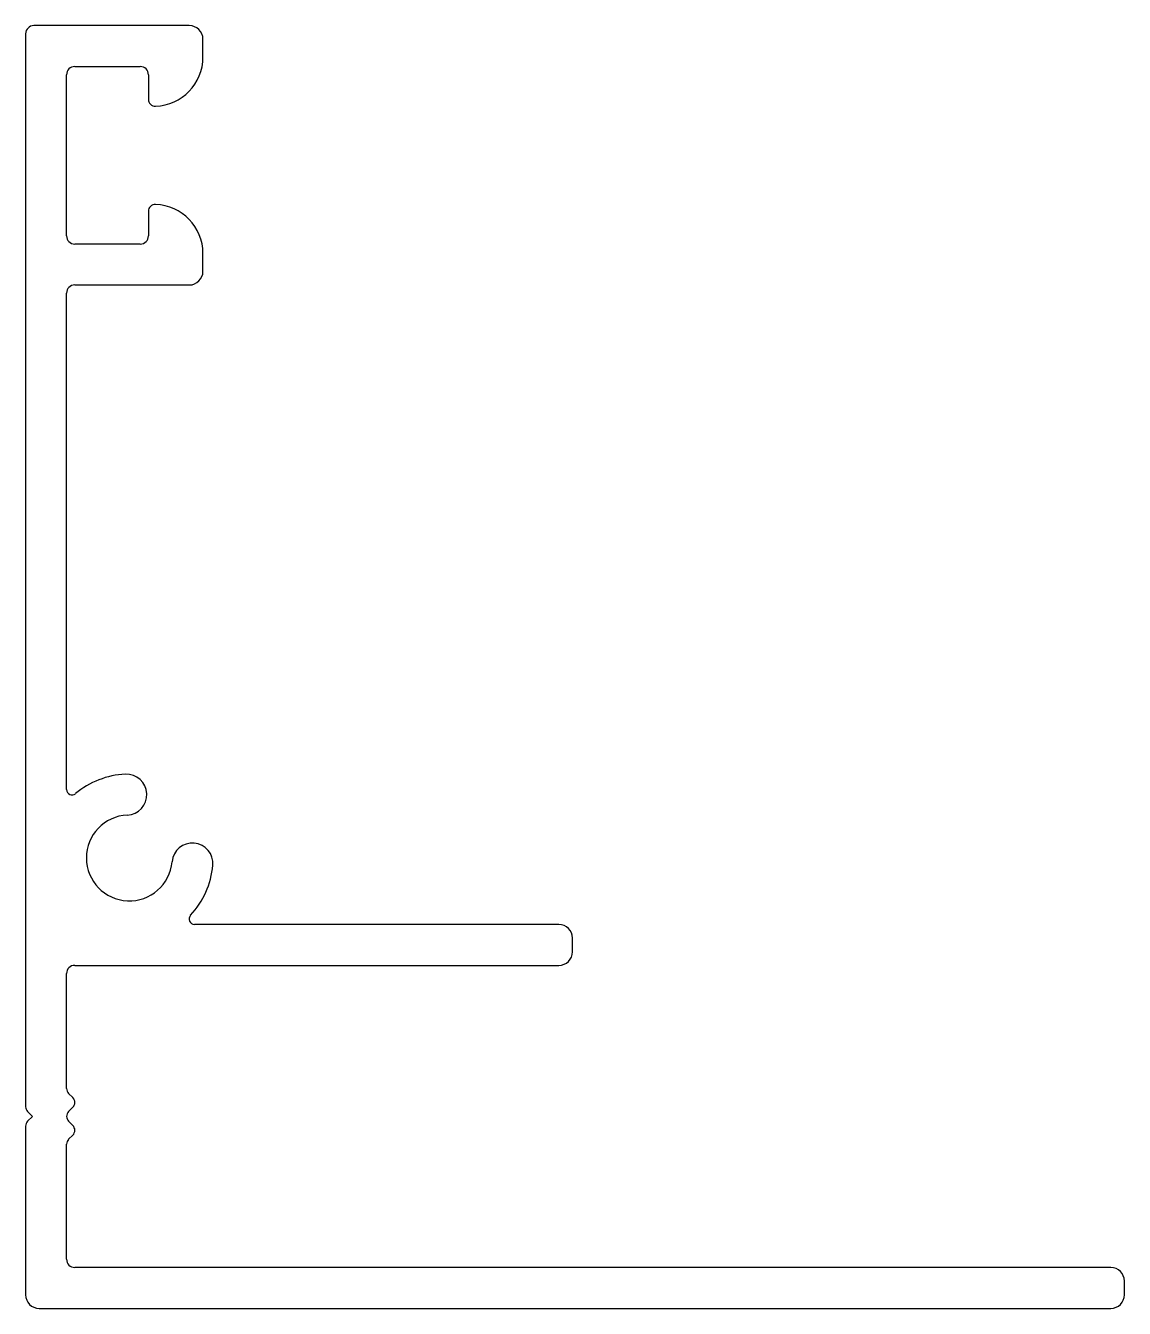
# Model space of a CAD drawing. Extents: x 2 to 42.2, y 2.4 to 49.4.
import ezdxf

# ---------------------------------------------------------------- set-up
doc = ezdxf.new("R2010")
doc.units = 0
doc.layers.get('0').update_dxf_attribs({"linetype": 'CONTINUOUS'})

msp = doc.modelspace()

# ---------------------------------------------------------------- linework, layer by layer
for p, q in [((7.974, 49.411), (2.274, 49.411)), ((1.974, 49.111), (1.974, 9.805)), ((8.474, 48.261), (8.474, 48.911)), ((3.474, 41.711), (3.474, 47.611)), ((3.774, 47.911), (6.174, 47.911)), ((6.474, 47.611), (6.474, 46.712)), ((6.474, 42.61), (6.474, 41.711)), ((6.174, 41.411), (3.774, 41.411)), ((8.474, 40.411), (8.474, 41.061)), ((3.474, 21.427), (3.474, 39.611)), ((3.774, 39.911), (7.974, 39.911)), ((21.516, 16.484), (8.166, 16.484)), ((22.016, 15.484), (22.016, 15.984)), ((3.474, 10.469), (3.474, 14.684)), ((3.774, 14.984), (21.516, 14.984)), ((3.703, 10.137), (3.548, 10.293)), ((2.048, 9.628), (2.224, 9.451)), ((2.224, 9.451), (2.048, 9.274)), ((3.548, 9.628), (3.703, 9.783)), ((1.974, 9.098), (1.974, 2.918)), ((3.703, 9.119), (3.548, 9.274)), ((3.548, 8.61), (3.703, 8.765)), ((3.474, 4.218), (3.474, 8.433)), ((41.745, 3.918), (3.774, 3.918)), ((42.245, 2.918), (42.245, 3.418)), ((2.474, 2.418), (41.745, 2.418))]:
    msp.add_line(p, q)
for centre, radius, start, end in [((2.274, 49.111), 0.3, 90, 180), ((7.974, 48.911), 0.5, 0, 90), ((6.674, 48.261), 1.8, 271.8486, 360), ((3.774, 47.611), 0.3, 90, 180), ((6.174, 47.611), 0.3, 0, 90), ((6.724, 46.712), 0.25, 180, 271.8486), ((6.724, 42.61), 0.25, 88.1514, 180), ((6.674, 41.061), 1.8, 0, 88.1514), ((3.774, 41.711), 0.3, 180, 270), ((6.174, 41.711), 0.3, 270, 0), ((7.974, 40.411), 0.5, 270, 0), ((3.774, 39.611), 0.3, 90, 180), ((5.774, 18.918), 3.072, 92.6777, 129.9243), ((5.666, 21.238), 0.75, 272.6777, 92.6777), ((3.674, 21.427), 0.2, 180, 309.9243), ((5.774, 18.918), 1.572, 92.6777, 354.9921), ((8.088, 18.715), 0.75, 354.9921, 174.9921), ((5.774, 18.918), 3.072, 316.9491, 354.9921), ((8.166, 16.684), 0.2, 136.9491, 270), ((21.516, 15.984), 0.5, 0, 90), ((21.516, 15.484), 0.5, 270, 0), ((3.774, 14.684), 0.3, 90, 180), ((3.724, 10.469), 0.25, 180, 225), ((3.526, 9.96), 0.25, 315, 45), ((2.224, 9.805), 0.25, 180, 225), ((3.724, 9.451), 0.25, 135, 225), ((2.224, 9.098), 0.25, 135, 180), ((3.526, 8.942), 0.25, 315, 45), ((3.724, 8.433), 0.25, 135, 180), ((3.774, 4.218), 0.3, 180, 270), ((41.745, 3.418), 0.5, 0, 90), ((2.474, 2.918), 0.5, 180, 270), ((41.745, 2.918), 0.5, 270, 0)]:
    msp.add_arc(centre, radius, start, end)

doc.saveas('drawing.dxf')
